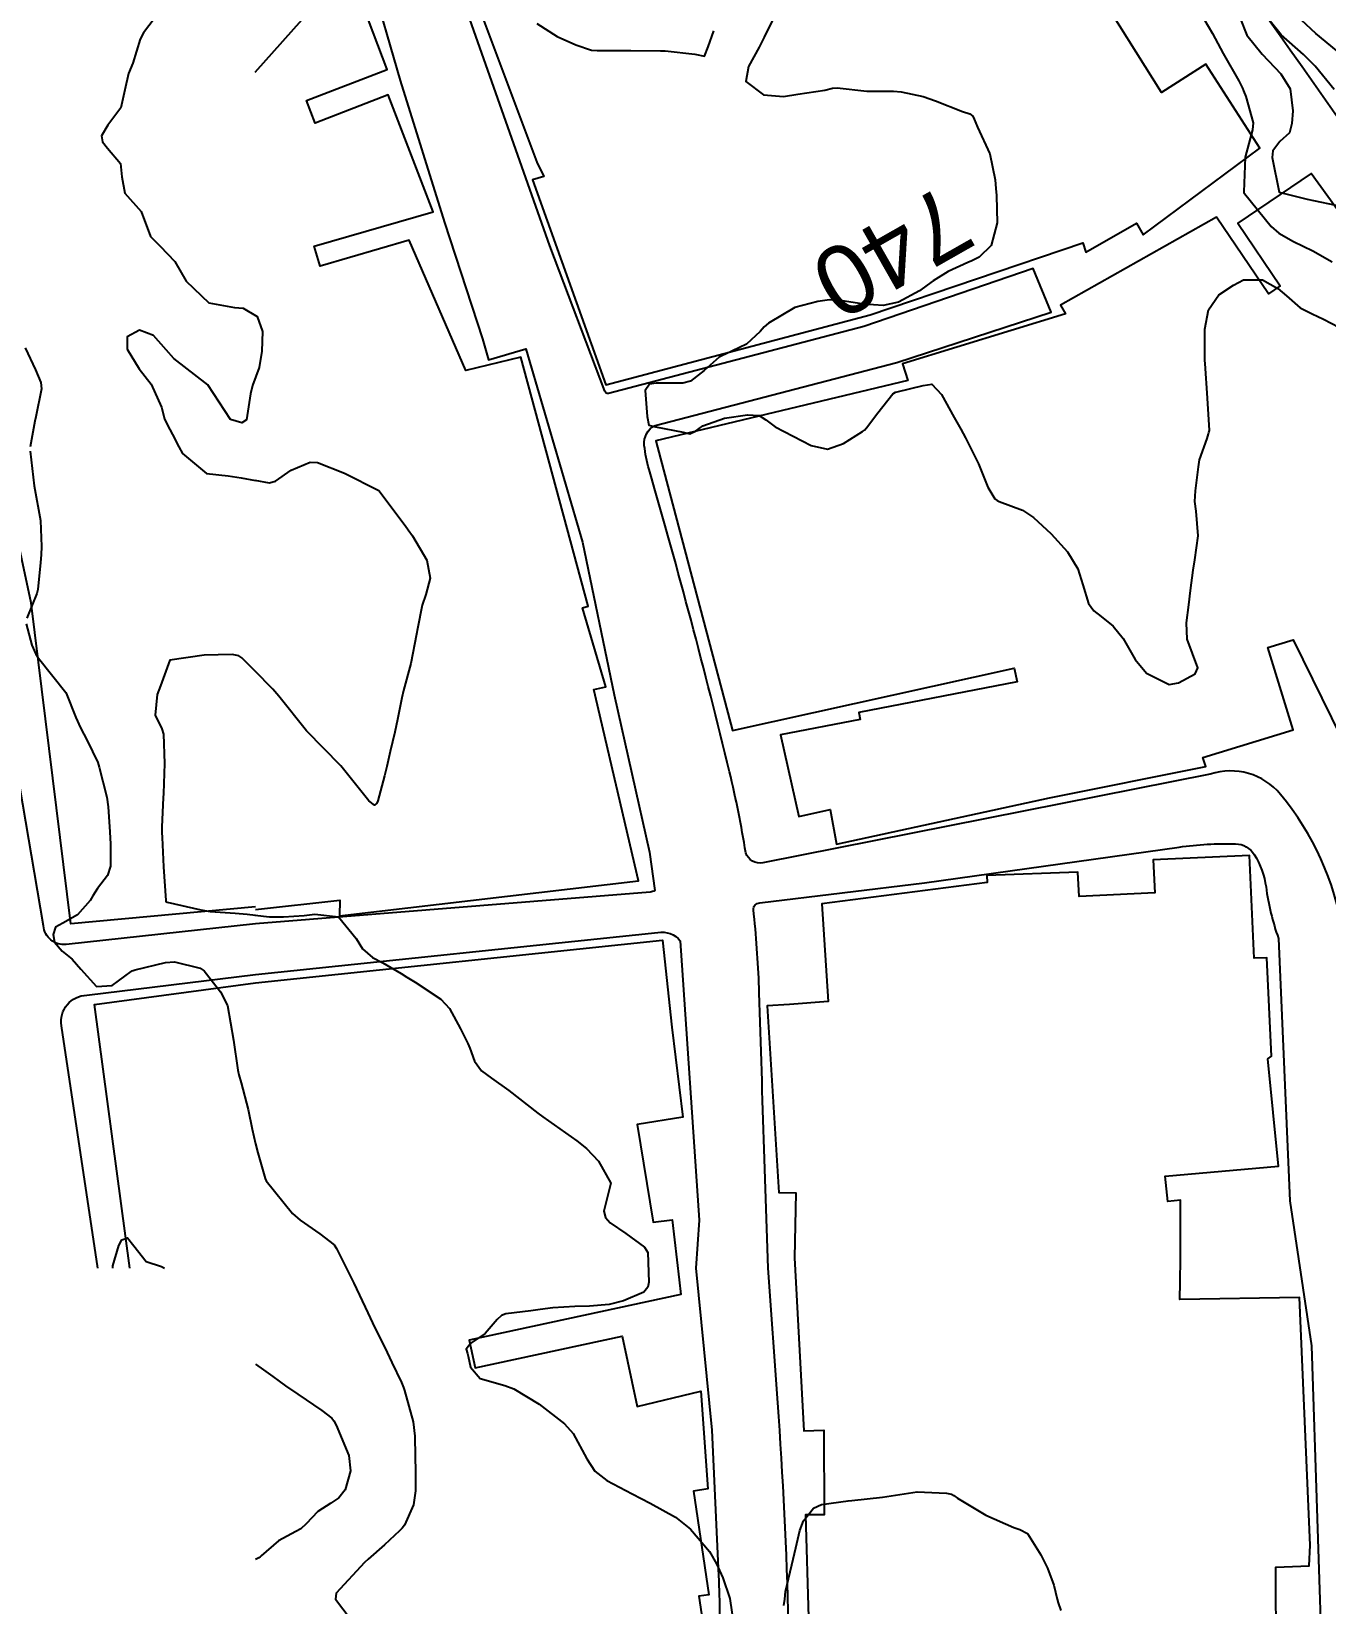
# Model space of a CAD drawing. Header units: metres. Extents: x 318500 to 325275, y 7408834 to 7428799.
# Drawn here: x 320987 to 321062.1, y 7409480.5 to 7409571.8 of the extents above; entities that cross this region are included whole.
import ezdxf
from ezdxf.enums import TextEntityAlignment as Align

# ---------------------------------------------------------------- set-up
doc = ezdxf.new("R2010")
doc.units = ezdxf.units.M
doc.header["$MEASUREMENT"] = 0
doc.linetypes.add('CONTINUO', pattern=[0])
for name, color, linetype in [('Cotas', 45, 'Continuous'), ('Curvas de Nivel 1m', 11, 'Continuous'), ('Curvas de Nivel 5m', 15, 'Continuous'), ('Edificações', 30, 'Continuous'), ('Hidrografia', 140, 'Continuous'), ('TEXTO', 45, 'Continuous'), ('Vias Primárias', 230, 'Continuous')]:
    doc.layers.add(name, color=color, linetype=linetype)
doc.styles.add('ARIAL', font='arial.ttf')

msp = doc.modelspace()

# ---------------------------------------------------------------- linework, layer by layer
at = {"layer": 'Curvas de Nivel 1m', "flags": 128}
for points, elevation in [([(320994.734, 7409573.292), (320993.504, 7409571.675), (320993.311, 7409571.313), (320992.887, 7409569.911), (320992.621, 7409569.323), (320992.418, 7409568.363), (320992.192, 7409567.329), (320991.43, 7409566.316), (320991.064, 7409565.704), (320991.127, 7409565.343), (320991.415, 7409564.979), (320992.158, 7409564.085), (320992.243, 7409563.327), (320992.424, 7409562.372), (320993.36, 7409561.31), (320993.91, 7409559.866), (320994.462, 7409559.293), (320995.327, 7409558.398), (320995.979, 7409557.27), (320997.291, 7409556.004), (320998.788, 7409555.734), (320999.287, 7409555.705), (321000.092, 7409555.218), (321000.413, 7409554.354), (321000.364, 7409553.213), (321000.207, 7409552.254), (320999.831, 7409551.221), (320999.713, 7409550.732), (320999.484, 7409549.226), (320999.198, 7409549.052), (320998.553, 7409549.236), (320997.23, 7409551.25), (320995.253, 7409552.782), (320994.821, 7409553.287), (320994.076, 7409554.106), (320993.271, 7409554.422), (320992.556, 7409554.029), (320992.548, 7409553.317), (320993.243, 7409552.173), (320993.953, 7409551.299), (320994.544, 7409549.956), (320994.727, 7409549.287), (320994.864, 7409548.952), (320995.191, 7409548.379), (320995.558, 7409547.649), (320995.77, 7409547.271), (320997.163, 7409546.107), (320998.42, 7409545.978), (320999.159, 7409545.855), (321000, 7409545.704)], 741), ([(321055.012, 7409572.488), (321055.517, 7409571.63), (321056.134, 7409570.47), (321057.042, 7409568.891), (321057.261, 7409568.453), (321057.323, 7409568.307), (321057.465, 7409567.972), (321057.877, 7409566.446), (321057.84, 7409566.05), (321057.42, 7409564.45), (321057.333, 7409562.451), (321057.346, 7409562.407), (321057.389, 7409562.356), (321058.92, 7409560.434), (321059.364, 7409560.043), (321060.218, 7409559.557), (321061.349, 7409559.024), (321062.462, 7409558.383)], 739), ([(321057.156, 7409572.456), (321057.516, 7409571.529), (321058.396, 7409570.441), (321059.483, 7409569.291), (321060.037, 7409568.421), (321060.188, 7409567.149), (321060.135, 7409566.42), (321059.989, 7409565.874), (321059.434, 7409565.372), (321059.033, 7409564.827), (321058.985, 7409564.434), (321059.39, 7409562.43), (321061.012, 7409562.031), (321061.386, 7409561.951), (321062.682, 7409561.679)], 738), ([(321062.579, 7409568.383), (321061.49, 7409569.736), (321060.801, 7409570.41), (321059.517, 7409571.557), (321058.788, 7409572.437)], 738), ([(321063.038, 7409570.377), (321061.519, 7409571.633), (321060.693, 7409572.413)], 739), ([(320986.634, 7409553.399), (320987.241, 7409552.129), (320987.54, 7409551.385), (320987.581, 7409551.028), (320987.249, 7409549.389), (320987.197, 7409549.14), (320986.926, 7409547.65)], 742), ([(320986.915, 7409547.393), (320987.15, 7409545.39), (320987.528, 7409543.384), (320987.584, 7409541.862), (320987.561, 7409541.383), (320987.528, 7409540.949), (320987.369, 7409539.386), (320987.313, 7409539.14), (320987.057, 7409538.525), (320986.725, 7409537.713)], 742), ([(320999.955, 7409545.712), (321000.8, 7409545.561), (321001.157, 7409545.654), (321002.062, 7409546.291), (321003.174, 7409546.766), (321003.592, 7409546.748), (321005.165, 7409546.127), (321007.15, 7409545.12), (321008.672, 7409543.097), (321008.859, 7409542.835), (321009.114, 7409542.481), (321009.93, 7409541.082), (321010.136, 7409540.028), (321009.875, 7409539.082), (321009.677, 7409538.468), (321009.393, 7409537.086), (321009.332, 7409536.792), (321009.02, 7409535.09), (321008.582, 7409533.511), (321008.491, 7409533.097), (321008.236, 7409531.836), (321008.073, 7409531.103), (321007.817, 7409529.976), (321007.62, 7409529.11), (321007.486, 7409528.557), (321007.091, 7409527.117), (321007.041, 7409526.985), (321006.906, 7409526.873), (321006.575, 7409527.125), (321004.94, 7409529.15), (321002.96, 7409531.17), (321001.358, 7409533.194), (321000.996, 7409533.598), (320999.953, 7409534.662)], 741), ([(320986.698, 7409537.393), (320987.028, 7409536.149), (320987.256, 7409535.62), (320987.412, 7409535.384), (320988.991, 7409533.408), (320989.018, 7409533.36), (320989.568, 7409531.95), (320989.851, 7409531.347), (320990.226, 7409530.614), (320990.844, 7409529.331), (320990.936, 7409529.074), (320991.374, 7409527.325), (320991.451, 7409526.775), (320991.537, 7409525.323), (320991.584, 7409524.611), (320991.582, 7409523.323), (320991.402, 7409522.775), (320990.84, 7409522.03), (320990.561, 7409521.607), (320990.404, 7409521.336), (320989.666, 7409520.498), (320988.81, 7409520.024), (320988.393, 7409519.78), (320988.256, 7409519.368), (320988.344, 7409518.915), (320988.79, 7409518.396), (320989.358, 7409517.924), (320989.862, 7409517.344), (320990.765, 7409516.353), (320991.677, 7409516.411), (320992.778, 7409517.205), (320992.84, 7409517.248), (320993.018, 7409517.306), (320994.785, 7409517.739), (320995.293, 7409517.78), (320996.782, 7409517.41), (320997.025, 7409517.248), (320997.971, 7409516.029), (320998.365, 7409515.234), (320998.72, 7409513.23), (320998.97, 7409511.493), (320999.027, 7409511.225), (320999.164, 7409510.752), (320999.566, 7409509.217), (320999.802, 7409508.064), (320999.992, 7409507.21), (321000, 7409507.177)], 742), ([(321000, 7409534.614), (320999.402, 7409535.224), (320999.202, 7409535.408), (320999.023, 7409535.52), (320998.653, 7409535.605), (320997.023, 7409535.562), (320995.02, 7409535.28), (320994.49, 7409533.795), (320994.299, 7409533.29), (320994.183, 7409532.081), (320994.557, 7409531.286), (320994.655, 7409530.983), (320994.721, 7409529.283), (320994.66, 7409527.538), (320994.646, 7409527.284), (320994.568, 7409525.602), (320994.572, 7409525.285), (320994.587, 7409524.994), (320994.669, 7409523.283), (320994.787, 7409521.324), (320994.796, 7409521.281), (320994.83, 7409521.249), (320994.87, 7409521.239), (320996.823, 7409520.794), (320997.365, 7409520.702), (320998.821, 7409520.597), (320999.505, 7409520.534), (321000, 7409520.48)], 741), ([(320999.952, 7409520.486), (321000.818, 7409520.392), (321001.619, 7409520.387), (321002.82, 7409520.471), (321003.448, 7409520.536), (321004.819, 7409520.385), (321005.841, 7409519.134), (321006.197, 7409518.532), (321006.789, 7409518.035), (321007.395, 7409517.72), (321008.443, 7409517.095), (321008.777, 7409516.882), (321009.268, 7409516.589), (321010.758, 7409515.617), (321011.256, 7409515.062), (321011.891, 7409513.894), (321012.316, 7409513.046), (321012.433, 7409512.76), (321012.71, 7409512.004), (321013.119, 7409511.449), (321013.695, 7409511.025), (321014.69, 7409510.31), (321016.387, 7409508.993), (321016.667, 7409508.776), (321017.323, 7409508.317), (321018.646, 7409507.381), (321019.211, 7409506.951), (321019.903, 7409506.211), (321020.62, 7409504.93), (321020.214, 7409503.317), (321020.299, 7409502.934), (321020.585, 7409502.628), (321021.479, 7409502.019), (321022.565, 7409501.225), (321022.769, 7409500.907), (321022.827, 7409499.19), (321022.764, 7409498.907), (321022.536, 7409498.613), (321021.34, 7409498.109), (321020.524, 7409497.887), (321019.368, 7409497.793), (321018.522, 7409497.771), (321017.244, 7409497.702), (321016.519, 7409497.614), (321015.979, 7409497.535), (321014.515, 7409497.345), (321014.271, 7409497.257), (321014.012, 7409497.017), (321013.315, 7409496.211), (321012.489, 7409495.652), (321012.228, 7409495.299), (321012.293, 7409495.043), (321012.335, 7409494.898), (321012.472, 7409494.267), (321013.039, 7409493.605), (321014.462, 7409493.187), (321014.992, 7409493.005), (321016.447, 7409492.118), (321017.929, 7409490.968), (321018.422, 7409490.402), (321019.229, 7409488.948), (321019.683, 7409488.231), (321020.388, 7409487.683), (321021.853, 7409486.915), (321022.376, 7409486.642), (321022.9, 7409486.375), (321024.36, 7409485.556), (321025.234, 7409484.867), (321026.331, 7409483.559), (321026.742, 7409482.846), (321027.11, 7409482.044), (321027.521, 7409480.838), (321027.728, 7409479.385)], 741), ([(320999.951, 7409507.393), (320999.992, 7409507.21), (321000.125, 7409506.698), (321000.553, 7409505.201), (321000.618, 7409505.066), (321002.154, 7409503.177), (321002.584, 7409502.788), (321003.739, 7409501.992), (321004.563, 7409501.354), (321004.705, 7409501.148), (321005.322, 7409499.913), (321005.701, 7409499.133), (321006.514, 7409497.406), (321006.65, 7409497.118), (321006.789, 7409496.832), (321007.629, 7409495.103), (321007.906, 7409494.531), (321008.463, 7409493.377), (321008.582, 7409493.089), (321008.642, 7409492.904), (321009.149, 7409491.083), (321009.249, 7409490.25), (321009.264, 7409489.081), (321009.273, 7409488.199), (321009.278, 7409487.081), (321009.174, 7409486.276), (321008.637, 7409485.087), (321008.509, 7409484.927), (321008.345, 7409484.759), (321007.479, 7409483.957), (321006.531, 7409483.117), (321006.318, 7409482.928), (321004.682, 7409481.144), (321004.634, 7409480.806), (321005.912, 7409479.125)], 742), ([(320991.717, 7409500), (320991.725, 7409500.142), (320992.072, 7409501.315), (320992.241, 7409501.638), (320992.567, 7409501.77), (320992.934, 7409501.304), (320993.655, 7409500.397), (320994.548, 7409500.093), (320994.721, 7409500)], 743), ([(321000, 7409494.437), (321000.469, 7409494.099), (321000.995, 7409493.722), (321001.743, 7409493.181), (321002.453, 7409492.685), (321003.85, 7409491.744), (321004.432, 7409491.308), (321004.546, 7409491.148), (321004.676, 7409490.897), (321005.418, 7409489.135), (321005.509, 7409488.251), (321005.208, 7409487.138), (321004.834, 7409486.683), (321004.368, 7409486.366), (321003.624, 7409485.895), (321002.944, 7409485.164), (321002.635, 7409484.877), (321002.343, 7409484.716), (321001.338, 7409484.182), (321000.322, 7409483.32), (321000.264, 7409483.258), (321000.185, 7409483.202), (321000, 7409483.094)], 743), ([(321030.65, 7409480.439), (321030.714, 7409480.794), (321030.755, 7409481.244), (321031.12, 7409482.788), (321031.346, 7409483.774), (321031.578, 7409484.782), (321031.788, 7409485.349), (321032.37, 7409486.085), (321032.841, 7409486.297), (321034.376, 7409486.497), (321034.599, 7409486.524), (321036.38, 7409486.72), (321038.383, 7409487.02), (321040.097, 7409486.958), (321040.382, 7409486.89), (321040.524, 7409486.811), (321040.721, 7409486.665), (321042.365, 7409485.669), (321044.006, 7409484.965), (321044.354, 7409484.847), (321044.782, 7409484.606), (321045.558, 7409483.371), (321045.948, 7409482.594), (321046.31, 7409481.614), (321046.514, 7409480.798), (321046.565, 7409480.586), (321046.733, 7409480.144)], 741)]:
    msp.add_lwpolyline(points, dxfattribs=dict(at, elevation=elevation))
at = {"layer": 'Curvas de Nivel 5m', "elevation": 740, "flags": 128}
for points in [[(321016.32, 7409572.206), (321017.507, 7409571.467), (321018.593, 7409570.974), (321019.496, 7409570.673), (321019.812, 7409570.64), (321021.496, 7409570.654), (321021.784, 7409570.648), (321023.496, 7409570.624), (321023.774, 7409570.627), (321025.493, 7409570.437), (321026.041, 7409570.323), (321026.257, 7409570.869), (321026.595, 7409571.783)], [(321029.973, 7409572.374), (321029.509, 7409571.429), (321029.311, 7409571.025), (321029.226, 7409570.833), (321028.6, 7409569.722), (321028.449, 7409568.84), (321029.463, 7409568.08), (321030.632, 7409567.983), (321031.463, 7409568.105), (321033.026, 7409568.337), (321033.467, 7409568.469), (321033.751, 7409568.483), (321035.465, 7409568.286), (321037.018, 7409568.28), (321037.465, 7409568.258), (321038.743, 7409567.981), (321039.46, 7409567.732), (321041.02, 7409567.109), (321041.453, 7409566.977), (321041.623, 7409566.839), (321041.691, 7409566.666), (321041.898, 7409566.208), (321042.596, 7409564.652), (321042.91, 7409563.135), (321042.95, 7409562.647), (321042.984, 7409562.244), (321043.032, 7409560.645), (321042.676, 7409559.325), (321041.989, 7409558.66), (321041.56, 7409558.443), (321041.335, 7409558.35), (321040.192, 7409557.817), (321039.319, 7409557.291), (321038.977, 7409557.033), (321038.528, 7409556.702), (321037.303, 7409556.039), (321036.414, 7409555.846), (321035.302, 7409555.925), (321033.917, 7409556.151), (321033.304, 7409556.178), (321032.618, 7409556.095), (321031.299, 7409555.733), (321029.758, 7409554.823), (321029.504, 7409554.609), (321029.283, 7409554.354), (321028.493, 7409553.617), (321027.263, 7409553.028), (321027.133, 7409552.981), (321026.891, 7409552.856), (321026.029, 7409552.088), (321025.239, 7409551.473), (321024.785, 7409551.339), (321023.237, 7409551.347), (321022.863, 7409551.287), (321022.606, 7409550.916), (321022.718, 7409549.404), (321022.824, 7409548.914), (321023.199, 7409548.808), (321024.815, 7409548.497), (321025.203, 7409548.408), (321025.527, 7409548.554), (321025.961, 7409548.869), (321027.215, 7409549.315), (321028.551, 7409549.502), (321029.216, 7409549.473), (321029.606, 7409549.216), (321030.157, 7409548.816), (321031.202, 7409548.266), (321032.242, 7409547.736), (321033.191, 7409547.52), (321034.113, 7409547.844), (321035.207, 7409548.536), (321035.327, 7409548.629), (321035.439, 7409548.747), (321036.114, 7409549.631), (321036.981, 7409550.724), (321037.129, 7409550.824), (321037.232, 7409550.853), (321038.731, 7409551.204), (321039.239, 7409551.289), (321039.804, 7409550.684), (321040.544, 7409549.349), (321040.922, 7409548.673), (321041.202, 7409548.167), (321041.941, 7409546.659), (321042.494, 7409545.316), (321042.899, 7409544.644), (321043.038, 7409544.531), (321043.148, 7409544.482), (321044.499, 7409543.975), (321045.139, 7409543.557), (321046.171, 7409542.6), (321047.115, 7409541.56), (321047.701, 7409540.581), (321048.007, 7409539.655), (321048.335, 7409538.571), (321048.643, 7409538.144), (321049.062, 7409537.803), (321049.754, 7409537.246), (321050.344, 7409536.541), (321051.032, 7409535.32), (321051.688, 7409534.523), (321053.01, 7409533.867), (321053.556, 7409533.958), (321054.522, 7409534.487), (321054.678, 7409534.833), (321054.056, 7409536.495), (321054.008, 7409537.444), (321054.155, 7409538.494), (321054.251, 7409539.324), (321054.393, 7409540.491), (321054.501, 7409541.097), (321054.69, 7409542.487), (321054.571, 7409543.915), (321054.505, 7409544.49), (321054.546, 7409545.102), (321054.708, 7409546.487), (321054.778, 7409546.895), (321055.205, 7409548.145), (321055.288, 7409548.399), (321055.313, 7409548.478), (321055.34, 7409548.607), (321055.23, 7409550.48), (321055.093, 7409552.483), (321055.079, 7409552.666), (321055.082, 7409554.483), (321055.301, 7409555.599), (321055.896, 7409556.471), (321056.747, 7409557.03), (321057.323, 7409557.34), (321058.416, 7409557.347), (321059.316, 7409556.842), (321059.808, 7409556.423), (321060.601, 7409555.709), (321061.3, 7409555.379), (321061.959, 7409555.052), (321063.29, 7409554.37)]]:
    msp.add_lwpolyline(points, dxfattribs=at)
at = {"layer": 'Edificações'}
for points in [[(321000, 7409520.81), (321004.884, 7409521.354), (321004.876, 7409520.452), (321022.226, 7409522.469), (321019.627, 7409533.579), (321020.319, 7409533.727), (321018.961, 7409538.313), (321019.304, 7409538.414), (321015.384, 7409552.862), (321012.206, 7409552.073), (321008.914, 7409559.643), (321003.746, 7409558.136), (321003.409, 7409559.292), (321010.297, 7409561.284), (321007.695, 7409568.067), (321003.454, 7409566.44), (321002.951, 7409567.753), (321007.638, 7409569.55), (321006.013, 7409573.854), (321003.775, 7409573.009), (321003.154, 7409574.655), (321005.804, 7409575.497), (321003.087, 7409584.873), (321000.001, 7409584.148)], [(321000.001, 7409520.975), (320989.277, 7409519.986), (320986.976, 7409538.605), (320983.007, 7409557.153), (320981.913, 7409561.922), (320983.202, 7409562.219), (320982.012, 7409567.768), (320983.302, 7409578.781), (321000.001, 7409584.148)], [(321012.257, 7409575.02), (321016.327, 7409564.169), (321016.72, 7409563.333), (321016.078, 7409563.138), (321020.33, 7409551.26), (321035.669, 7409555.309), (321047.996, 7409559.48), (321048.176, 7409558.946), (321051.108, 7409560.635), (321051.504, 7409559.947), (321058.265, 7409564.98), (321055.136, 7409569.859), (321052.557, 7409568.205), (321048.67, 7409574.413)], [(321068.418, 7409553.616), (321061.245, 7409563.503), (321056.988, 7409560.631), (321059.448, 7409556.987), (321058.767, 7409556.527), (321055.765, 7409560.976), (321046.702, 7409555.881), (321046.992, 7409555.372), (321037.545, 7409552.463), (321037.838, 7409551.509), (321023.235, 7409548.004), (321027.683, 7409531.204), (321044.025, 7409534.809), (321044.199, 7409534.02), (321035.011, 7409532.232), (321035.088, 7409531.839), (321030.465, 7409530.939), (321031.513, 7409526.201), (321033.331, 7409526.62), (321033.703, 7409524.602), (321046.07, 7409527.289), (321055.131, 7409529.108), (321054.971, 7409529.628), (321060.213, 7409531.244), (321058.742, 7409536.015), (321060.2, 7409536.465), (321062.991, 7409530.796)], [(321059.225, 7409477.595), (321059.202, 7409482.655), (321061.14, 7409482.727), (321061.185, 7409483.932), (321060.574, 7409498.298), (321053.624, 7409498.189), (321053.654, 7409499.203), (321053.665, 7409500.555), (321053.665, 7409503.948), (321052.933, 7409503.874), (321052.785, 7409505.347), (321059.356, 7409505.912), (321058.727, 7409512.153), (321058.948, 7409512.311), (321058.679, 7409518.004), (321057.947, 7409517.997), (321057.664, 7409523.95), (321052.082, 7409523.686), (321052.173, 7409521.775), (321047.785, 7409521.567), (321047.719, 7409522.971), (321042.439, 7409522.79), (321042.459, 7409522.379), (321032.866, 7409521.149), (321033.227, 7409515.472), (321030.983, 7409515.293), (321029.694, 7409515.213), (321030.363, 7409504.398), (321031.34, 7409504.378), (321031.264, 7409500.596), (321031.816, 7409490.575), (321032.981, 7409490.604), (321032.99, 7409485.697), (321031.904, 7409485.695), (321032.076, 7409479.731)], [(321000, 7409516.556), (321023.604, 7409519.028), (321024.146, 7409513.992), (321024.795, 7409508.772), (321022.138, 7409508.337), (321023.064, 7409502.676), (321024.176, 7409502.805), (321024.573, 7409499.329), (321024.671, 7409498.474), (321012.391, 7409495.823), (321012.739, 7409494.212), (321021.268, 7409496.054), (321022.146, 7409491.985), (321025.845, 7409492.872), (321026.241, 7409487.2), (321025.404, 7409487.072), (321026.298, 7409481.055), (321025.72, 7409480.97), (321026.274, 7409477.246)], [(320992.704, 7409500), (320990.653, 7409515.308), (321000.001, 7409516.556)]]:
    msp.add_lwpolyline(points, dxfattribs=at)
at = {"layer": 'Hidrografia'}
msp.add_lwpolyline([(321112.403, 7409463.791), (321121.726, 7409470.467, 0.009398), (321128.693, 7409475.657, 0.402838), (321129.168, 7409478.887), (321119.384, 7409491.767, 0.047671), (321107.325, 7409504.844, -0.083902), (321097.384, 7409517.32, 0.039926), (321080.064, 7409543.46, -0.013337), (321062.755, 7409566.79, 0.002711), (321040.874, 7409597.631, -0.017623), (321031.866, 7409611.165)], format="xyb", dxfattribs=at)
at = {"layer": 'TEXTO', "linetype": 'CONTINUO'}
msp.add_polyline3d([(321034.812, 7409608.438, 0), (320999.957, 7409569.374, 0)], dxfattribs=at)
at = {"layer": 'Vias Primárias'}
for points in [[(321000, 7409584.493), (321002.713, 7409585.141, -0.30998), (321004.272, 7409583.569), (321004.378, 7409582.174), (321006.628, 7409574.999), (321008.383, 7409568.912), (321010.972, 7409560.675), (321013.162, 7409553.919), (321013.514, 7409552.706), (321015.68, 7409553.334), (321018.979, 7409542.115), (321020.808, 7409533.271), (321022.853, 7409524.141), (321023.164, 7409521.915, -0.070735), (321022.901, 7409521.817), (321000, 7409519.976)], [(321000, 7409519.976), (320989.011, 7409518.782, -0.419046), (320987.697, 7409519.856), (320981.84, 7409554.254), (320980.286, 7409566.232), (320980.286, 7409568.739), (320982.203, 7409578.536)], [(321063.085, 7409519.519, 0.133968), (321059.469, 7409527.492, 0.30964), (321055.396, 7409528.655), (321029.431, 7409523.519, -0.380847), (321028.446, 7409524.1, 0.019079), (321027.5, 7409528.792, 0.011347), (321022.836, 7409546.335, -0.043787), (321022.558, 7409547.74, -0.310634), (321023.184, 7409548.899), (321037.205, 7409552.554), (321046.168, 7409555.47), (321045.116, 7409557.995), (321035.289, 7409554.634), (321020.471, 7409550.747, -0.451583), (321020.276, 7409550.878), (321017.077, 7409559.316), (321011.39, 7409575.444)], [(321030.93, 7409479.314, 0.011565), (321030.302, 7409492.196), (321029.741, 7409500), (321029.515, 7409506.904, -0.000506), (321029.226, 7409515.978, 0.018239), (321028.919, 7409520.544), (321028.893, 7409520.791, -0.443112), (321029.254, 7409521.196), (321038.806, 7409522.363), (321053.585, 7409524.435, -0.04116), (321056.858, 7409524.622, -0.251819), (321057.947, 7409524.001, -0.106246), (321058.628, 7409522.118, 0.051196), (321059.351, 7409519.131), (321060.007, 7409503.9), (321061.26, 7409495.489), (321061.928, 7409475.471)], [(321000.001, 7409517.032), (321023.334, 7409519.473, -0.282223), (321024.644, 7409518.985), (321025.734, 7409502.781), (321025.54, 7409500), (321026.479, 7409490.599), (321026.866, 7409482.164, -0.019627), (321026.896, 7409477.581, 0.038039), (321027.483, 7409464.037, -0.028792), (321028.217, 7409452.167, 0.025493), (321028.492, 7409447.184, 0.003639), (321030.59, 7409428.768, 0.014344), (321031.814, 7409420.643, 0.099956), (321036.529, 7409408.746, -0.049122), (321039.509, 7409403, -0.377648), (321038.736, 7409400.829), (321028.168, 7409391.724, -0.152768), (321025.698, 7409390.656, -0.286759), (321023.98, 7409391.494), (321017.13, 7409402.031), (321006.63, 7409419.855, -0.105203), (321000, 7409439.681)], [(320990.849, 7409500), (320988.733, 7409514.066, -0.449139), (320990.216, 7409515.844), (321000.001, 7409517.032)]]:
    msp.add_lwpolyline(points, format="xyb", dxfattribs=at)

# ---------------------------------------------------------------- texts
at = {"layer": 'Cotas', "style": 'ARIAL'}
msp.add_text('740', height=4, rotation=209.61908, dxfattribs=at).set_placement((321036.932, 7409558.926, 740), align=Align.MIDDLE_CENTER)

doc.saveas('drawing.dxf')
